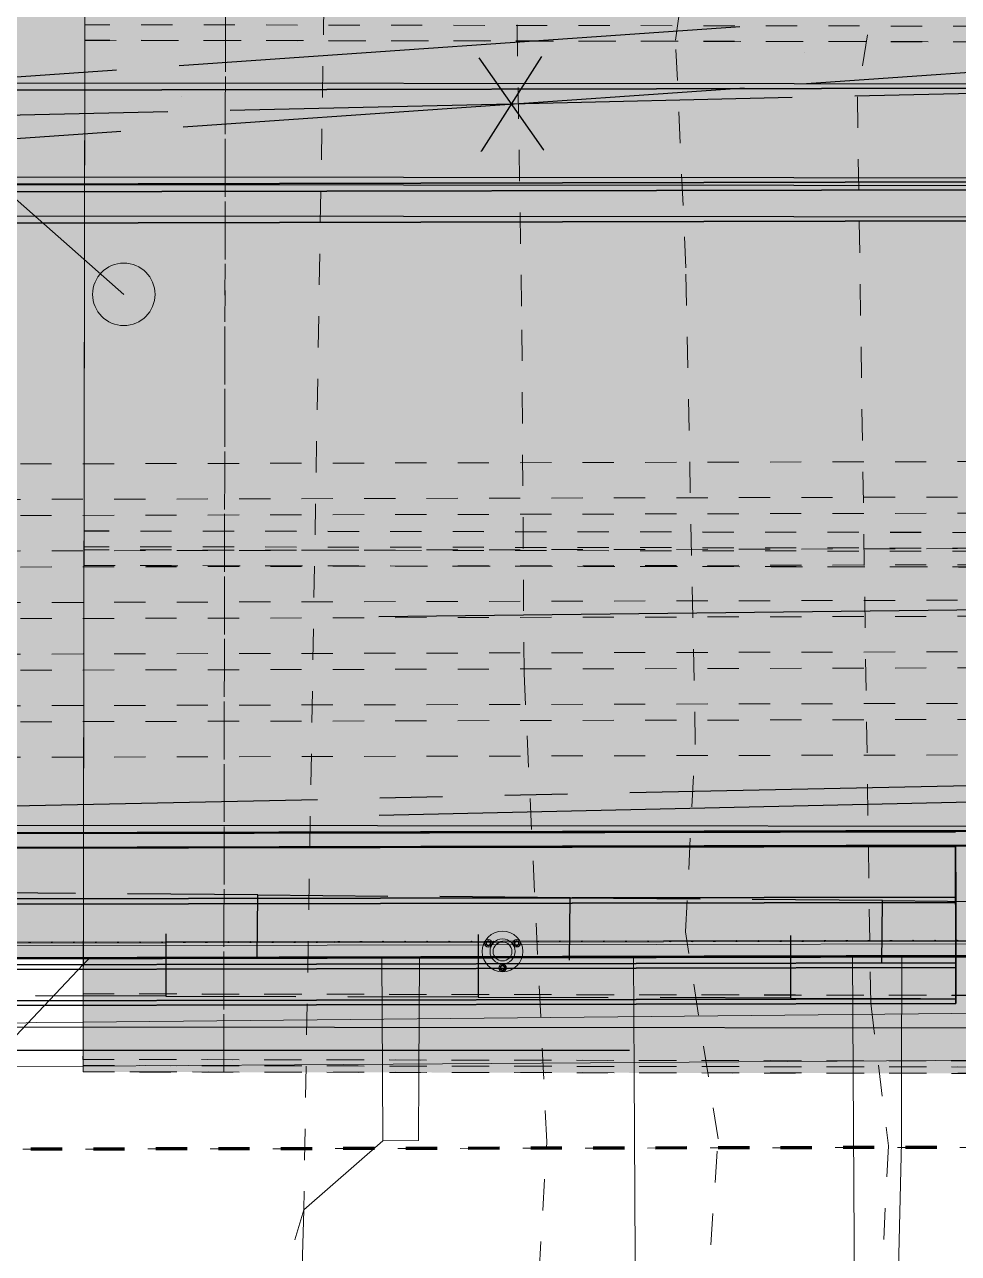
# Model space of a CAD drawing. Header units: metres. Extents: x 1 to 98, y 2 to 1697.
# Drawn here: x 18.261 to 21.251, y 1654.593 to 1658.524 of the extents above; entities that cross this region are included whole.
import ezdxf

# ---------------------------------------------------------------- set-up
doc = ezdxf.new("R2010")
doc.units = ezdxf.units.M
for name, pattern in [('DASHED2', [9.525, 6.35, -3.175]), ('IMPORT-BDYS-Boundary _3_', [0.01, 0.009, -0.001]), ('IMPORT-BDYS-ProjBoundary', [0.008, 0.006, -0.002]), ('JacobsDash', [0.0045, 0.003, -0.0015]), ('JacobsDemolished', [0.0045, 0.003, -0.0015])]:
    doc.linetypes.add(name, pattern=pattern)
for name, color, linetype, lineweight in [('BRIDGE-HDRAIL', 7, 'Continuous', 18), ('D-BDGE', 7, 'Continuous', 13), ('D-BDGE-FLOOR', 7, 'Continuous', 50), ('D-BDGE-FLOOR-PAT', 7, 'Continuous', 50), ('D-BDGE-GEN-MOD', 7, 'Continuous', 35), ('D-BDGE-HDRAIL', 7, 'Continuous', 18), ('D-ENHA-TEXT', 7, 'Continuous', 9)]:
    doc.layers.add(name, color=color, linetype=linetype, lineweight=lineweight)
for name, color, linetype, lineweight, true_color in [('D-BDGE-Conduits', 1, 'Continuous', 9, 0xff0000), ('D-BDGE-DECK', 7, 'Continuous', 13, 0x8c8cc6), ('D-BDGE-FRAMING', 7, 'Continuous', 13, 0x8c8cc6), ('D-BDGE-INT-WALL', 7, 'Continuous', 13, 0x8c8cc6)]:
    doc.layers.add(name, color=color, linetype=linetype, lineweight=lineweight, true_color=true_color)

# ---------------------------------------------------------------- blocks, each defined once
blk = doc.blocks.new('T2DPAA-T2D-PWA-SU-M2D-000003_250_dwg-40806560-DRG-2871021 - GENERAL ARRANGEMENT PLAN')
at = {"color": 9, "lineweight": 25, "true_color": 0xd0a3d0}
for p, q in [((27.5864, 1566.6529), (27.5865, 1566.653)), ((25.6093, 1566.3511), (25.6093, 1566.3511))]:
    blk.add_line(p, q, dxfattribs=at)
at = {"color": 254, "lineweight": 25, "true_color": 0xffdbd0}
for p, q in [((26.3764, 1564.7439), (30.9041, 1565.1696)), ((30.9445, 1564.584), (26.4304, 1564.1098))]:
    blk.add_line(p, q, dxfattribs=at)
at = {"color": 9, "lineweight": 25, "true_color": 0xd0d0a3}
for p, q in [((27.2239, 1564.2483), (30.2078, 1564.5589)), ((26.8261, 1564.2069), (27.025, 1564.2276)), ((26.4282, 1564.1655), (26.6271, 1564.1862)), ((23.793, 1563.8912), (26.2293, 1564.1448))]:
    blk.add_line(p, q, dxfattribs=at)
at = {"color": 41, "lineweight": 25, "true_color": 0xffd0a3}
for p, q in [((28.058, 1563.9707), (27.6425, 1563.9401)), ((27.0608, 1563.8974), (26.6452, 1563.8668)), ((26.0635, 1563.8241), (25.648, 1563.7935)), ((25.4818, 1563.7813), (25.2404, 1563.7636)), ((27.7903, 1563.6357), (28.2057, 1563.6688)), ((26.7935, 1563.5564), (27.2089, 1563.5895)), ((25.7967, 1563.4771), (26.2121, 1563.5102))]:
    blk.add_line(p, q, dxfattribs=at)
at = {"color": 9, "lineweight": 25, "true_color": 0xd0a3d0, "flags": 128}
for points in [[(27.6013, 1566.5557), (29.3666, 1566.8252), (29.3805, 1566.8273)], [(25.5945, 1566.4484), (27.3597, 1566.7179), (27.3736, 1566.72)], [(25.6242, 1566.2538), (27.3895, 1566.5233), (27.4034, 1566.5254)], [(23.6174, 1566.1465), (25.3826, 1566.416), (25.3965, 1566.4181)], [(23.6471, 1565.9519), (25.4123, 1566.2214), (25.4262, 1566.2235)]]:
    blk.add_lwpolyline(points, dxfattribs=at)
at = {"color": 21, "lineweight": 25, "true_color": 0xdea3a3, "flags": 128}
for points in [[(29.5485, 1566.7168), (28.6534, 1566.6224), (27.7584, 1566.5281)], [(26.5485, 1566.5514), (26.7778, 1566.2763), (26.7804, 1566.2742)], [(26.749, 1566.5725), (26.582, 1566.2556), (26.58, 1566.253)], [(27.5595, 1566.5071), (26.6645, 1566.4128), (25.7694, 1566.3184)], [(25.5705, 1566.2975), (24.6755, 1566.2031), (23.7804, 1566.1088)]]:
    blk.add_lwpolyline(points, dxfattribs=at)
at = {"color": 41, "lineweight": 25, "true_color": 0xffd0a3, "flags": 128}
for points in [[(28.0727, 1563.7712), (28.0581, 1563.9691), (28.058, 1563.9707), (28.4735, 1564.0012)], [(27.0754, 1563.6979), (27.0609, 1563.8958), (27.0608, 1563.8974), (27.4763, 1563.9279)], [(26.0782, 1563.6246), (26.0636, 1563.8225), (26.0635, 1563.8241), (26.479, 1563.8546)], [(27.7745, 1563.8351), (27.7902, 1563.6373), (27.7903, 1563.6357), (27.375, 1563.6027)], [(26.7777, 1563.7558), (26.7934, 1563.558), (26.7935, 1563.5564), (26.3782, 1563.5234)], [(25.7809, 1563.6765), (25.7966, 1563.4787), (25.7967, 1563.4771), (25.3814, 1563.4441)]]:
    blk.add_lwpolyline(points, dxfattribs=at)
blk = doc.blocks.new('T2DPAA-T2D-PWA-SU-M2D-000001_ExistingUtilities_rvt-1-DRG-2871021 - GENERAL ARRANGEMENT PLAN')
at = {"color": 254, "lineweight": 25, "true_color": 0xd0d0d0, "rotation": 355.285451560958}
blk.add_blockref('T2DPAA-T2D-PWA-SU-M2D-000003_250_dwg-40806560-DRG-2871021 - GENERAL ARRANGEMENT PLAN', (424.0329, 99.3486), dxfattribs=at)
blk = doc.blocks.new('T2DPAA-T2D-C3S-RW-M2D-100010_dwg-40802999-DRG-2871021 - GENERAL ARRANGEMENT PLAN')
at = {"color": 9, "lineweight": 25, "true_color": 0xc3c3c3, "flags": 128}
for points in [[(254.1349, -130.9027), (254.3621, -130.8842), (259.3455, -130.4775), (263.1056, -130.1707)], [(254.1603, -131.2016), (254.3864, -131.1832), (259.3699, -130.7765), (263.131, -130.4697)], [(254.1624, -131.2265), (254.3885, -131.2081), (259.3719, -130.8015), (263.1331, -130.4946)], [(254.1709, -131.3262), (254.3966, -131.3077), (259.3801, -130.9011), (263.1415, -130.5942)], [(254.3364, -133.2691), (256.9665, -133.0545), (261.9499, -132.6479), (263.3063, -132.5372)], [(254.3907, -133.9119), (259.3723, -133.5054), (263.3582, -133.1802)]]:
    blk.add_lwpolyline(points, dxfattribs=at)
blk = doc.blocks.new('T2DPAA-T2D-PWC-RW-M2D-100010_RoadDesign_rvt-1-DRG-2871021 - GENERAL ARRANGEMENT PLAN')
at = {"color": 9, "lineweight": 25, "true_color": 0xc3c3c3, "rotation": 355.285451560958}
blk.add_blockref('T2DPAA-T2D-C3S-RW-M2D-100010_dwg-40802999-DRG-2871021 - GENERAL ARRANGEMENT PLAN', (333.7642, 1809.6861), dxfattribs=at)
blk = doc.blocks.new('T2DPAA-T2D-PWA-SU-M2D-000002_dwg-40815123-DRG-2871021 - GENERAL ARRANGEMENT PLAN')
at = {"color": 9, "lineweight": 18, "true_color": 0xcacaca}
for p, q in [((36.6721, 1542.6431), (42.1296, 1543.1472)), ((39.1427, 1542.6827), (39.1099, 1543.0554)), ((39.2665, 1543.0687), (39.2968, 1542.6952)), ((38.4436, 1542.6262), (38.411, 1542.996)), ((37.3573, 1542.5624), (42.1423, 1542.9896)), ((37.6081, 1542.9278), (37.6401, 1542.5613)), ((37.7283, 1542.938), (37.7564, 1542.5707)), ((36.6573, 1542.8266), (36.6749, 1542.8485)), ((36.6835, 1542.5021), (37.3573, 1542.5624))]:
    blk.add_line(p, q, dxfattribs=at)
at = {"color": 254, "lineweight": 18, "true_color": 0xe1e1e1}
blk.add_line((34.1719, 1542.2775), (36.6835, 1542.5021), dxfattribs=at)
at = {"color": 254, "lineweight": 18, "true_color": 0xe1e1e1, "flags": 128}
for points in [[(36.3259, 1541.9363), (36.445, 1542.5625), (36.6573, 1542.8266)], [(39.3854, 1539.629), (39.3148, 1540.7271), (39.1427, 1542.6827)], [(39.2968, 1542.6952), (39.3145, 1542.4769), (39.4808, 1539.6369)], [(34.1719, 1542.2775), (35.6155, 1542.5243), (36.5223, 1542.6293), (36.6721, 1542.6431)], [(38.6863, 1539.5713), (38.6154, 1540.6738), (38.4436, 1542.6262)], [(37.7564, 1542.5707), (37.773, 1542.3534), (37.6591, 1542.343), (37.425, 1542.1026), (37.5652, 1539.4789)], [(37.6401, 1542.5613), (37.6591, 1542.343), (37.425, 1542.1026)]]:
    blk.add_lwpolyline(points, dxfattribs=at)
blk = doc.blocks.new('T2DPAA-T2D-PWA-SU-M2D-000001_dwg-40815111-DRG-2871021 - GENERAL ARRANGEMENT PLAN')
at = {"color": 254, "linetype": 'IMPORT-BDYS-Boundary _3_', "lineweight": 18, "true_color": 0xe1e1e1, "flags": 128}
blk.add_lwpolyline([(114.5718, 1635.9595), (114.514, 1636.6393), (114.333, 1638.7688), (121.069, 1639.3374)], dxfattribs=at)
blk = doc.blocks.new('T2DPAA-T2D-PWA-GN-XRF-000103_dwg-40807629-DRG-2871021 - GENERAL ARRANGEMENT PLAN')
at = {"color": 201, "linetype": 'IMPORT-BDYS-ProjBoundary', "lineweight": 70, "true_color": 0xe088ff, "flags": 128}
blk.add_lwpolyline([(345.0662, 1489.775), (328.7784, 1488.393), (322.0423, 1487.8244), (322.2233, 1485.6949), (312.6711, 1484.8886)], dxfattribs=at)
blk = doc.blocks.new('T2DPAA-T2D-PWA-SU-M2D-000100_Survey_rvt-1-DRG-2871021 - GENERAL ARRANGEMENT PLAN')
at = {"color": 254, "lineweight": 18, "true_color": 0xe1e1e1, "rotation": 355.285451560958}
for name, p in [('T2DPAA-T2D-PWA-SU-M2D-000002_dwg-40815123-DRG-2871021 - GENERAL ARRANGEMENT PLAN', (414.6424, 120.9232)), ('T2DPAA-T2D-PWA-SU-M2D-000001_dwg-40815111-DRG-2871021 - GENERAL ARRANGEMENT PLAN', (328.77, 31.0983)), ('T2DPAA-T2D-PWA-GN-XRF-000103_dwg-40807629-DRG-2871021 - GENERAL ARRANGEMENT PLAN', (134.1697, 198.6039))]:
    blk.add_blockref(name, p, dxfattribs=at)
blk = doc.blocks.new('Roofs 3 - Roofs 3-4999916-DRG-2871021 - GENERAL ARRANGEMENT PLAN')
at = {"layer": 'D-BDGE-DECK', "color": 8, "linetype": 'JacobsDemolished', "true_color": 0x808080}
for p, q in [((439.5652, 1702.2822), (439.9655, 1697.3275)), ((445.1823, 1700.8097), (439.7198, 1700.3684)), ((439.7198, 1700.3684), (439.7124, 1700.4596)), ((439.9655, 1697.3275), (439.7198, 1700.3684)), ((445.428, 1697.7688), (439.9655, 1697.3275)), ((445.428, 1697.7688), (439.9655, 1697.3275))]:
    blk.add_line(p, q, dxfattribs=at)
blk = doc.blocks.new('Floors 3 - Floors 3-5446905-DRG-2871021 - GENERAL ARRANGEMENT PLAN')
at = {"layer": 'D-BDGE-FLOOR-PAT', "lineweight": 35, "true_color": 0xc0c0c0}
blk.add_hatch(color=9, dxfattribs=at).paths.add_polyline_path([(438.2309, 1697.6975), (447.1986, 1698.4573), (447.033, 1700.4013), (438.0663, 1699.6415), (438.2292, 1697.7175)])
at = {"layer": 'D-BDGE-FLOOR', "lineweight": 35}
for p, q in [((438.0663, 1699.6415), (447.034, 1700.4014)), ((447.0344, 1700.4014), (438.0667, 1699.6416)), ((447.1986, 1698.4573), (438.2309, 1697.6975)), ((447.1991, 1698.4574), (438.2315, 1697.6975))]:
    blk.add_line(p, q, dxfattribs=at)
blk = doc.blocks.new('Floors 7 - Floors 7-5450066-DRG-2871021 - GENERAL ARRANGEMENT PLAN')
at = {"layer": 'D-BDGE-FLOOR-PAT', "lineweight": 35, "true_color": 0xc0c0c0}
for points in [[(438.055, 1699.7661), (447.0229, 1700.5259), (446.9975, 1700.8249), (438.0296, 1700.065), (438.0533, 1699.7862)], [(438.0567, 1699.7411), (447.0246, 1700.501), (447.0221, 1700.5259), (438.055, 1699.7661), (438.0553, 1699.7614)], [(438.0651, 1699.6414), (447.033, 1700.4013), (447.0246, 1700.501), (438.0567, 1699.7411)]]:
    blk.add_hatch(color=9, dxfattribs=at).paths.add_polyline_path(points)
at = {"layer": 'D-BDGE-FLOOR', "lineweight": 35}
for p, q in [((446.9975, 1700.8249), (438.0296, 1700.065)), ((446.9977, 1700.8249), (438.0299, 1700.065)), ((447.0229, 1700.5259), (438.055, 1699.7661)), ((447.0246, 1700.501), (438.057, 1699.7411)), ((438.0655, 1699.6415), (447.033, 1700.4013)), ((447.0336, 1700.4014), (438.0658, 1699.6415))]:
    blk.add_line(p, q, dxfattribs=at)
blk = doc.blocks.new('08_ADC_Barrier_Precast_T2D_MBP-02-A - MBP-02-A-7332825-DRG-2871021 - GENERAL ARRANGEMENT PLAN')
at = {"layer": 'D-BDGE-GEN-MOD'}
for p, q in [((-2.2407, 0), (0.005, 0)), ((0.005, 0), (2.2507, 0))]:
    blk.add_line(p, q, dxfattribs=at)
blk = doc.blocks.new('Railing - 2920-7669627-DRG-2871021 - GENERAL ARRANGEMENT PLAN')
at = {"layer": 'D-BDGE-HDRAIL', "lineweight": 9, "true_color": 0x969696}
h = blk.add_hatch(dxfattribs=at)
h.set_pattern_fill('FP_3', color=252, style=0, pattern_type=2)
h.set_pattern_definition([(45, (0, 0.60772), (-0.0353553, 0.0353553), []), (135, (0, 0.60772), (-0.0353553, -0.0353553), [])])
h.paths.add_polyline_path([(0.0015, -1.46), (0.0015, 1.46), (-0.0015, 1.46), (-0.0015, -1.46)])
at = {"layer": 'BRIDGE-HDRAIL'}
for p, q in [((0.0015, 1.46), (-0.0015, 1.46)), ((-0.0015, 1.46), (0.0015, 1.46)), ((-0.0015, -1.46), (-0.0015, 1.46)), ((-0.0015, 1.46), (-0.0015, -1.46)), ((0.0015, 1.46), (0.0015, -1.46)), ((0.0015, -1.46), (0.0015, 1.46)), ((-0.0015, -1.46), (0.0015, -1.46)), ((-0.0015, -1.46), (0.0015, -1.46))]:
    blk.add_line(p, q, dxfattribs=at)
blk = doc.blocks.new('Railing - TopMount-Intermediate-7511102-DRG-2871021 - GENERAL ARRANGEMENT PLAN')
at = {"layer": 'BRIDGE-HDRAIL'}
for p, q in [((-0.0309, 0.0535), (-0.0355, 0.0455)), ((-0.0355, 0.0455), (-0.0309, 0.0535)), ((-0.0309, 0.0535), (-0.0355, 0.0455)), ((-0.0355, 0.0455), (-0.0309, 0.0535)), ((-0.0355, 0.0455), (-0.0309, 0.0375)), ((-0.0309, 0.0375), (-0.0355, 0.0455)), ((-0.0355, 0.0455), (-0.0309, 0.0375)), ((-0.0309, 0.0375), (-0.0355, 0.0455)), ((-0.0216, 0.0535), (-0.0309, 0.0535)), ((-0.0309, 0.0535), (-0.0216, 0.0535)), ((-0.0216, 0.0535), (-0.0309, 0.0535)), ((-0.0309, 0.0535), (-0.0216, 0.0535)), ((-0.017, 0.0455), (-0.0216, 0.0535)), ((-0.0216, 0.0535), (-0.017, 0.0455)), ((-0.017, 0.0455), (-0.0216, 0.0535)), ((-0.0216, 0.0535), (-0.017, 0.0455)), ((-0.0216, 0.0375), (-0.017, 0.0455)), ((-0.017, 0.0455), (-0.0216, 0.0375)), ((-0.0216, 0.0375), (-0.017, 0.0455)), ((-0.017, 0.0455), (-0.0216, 0.0375)), ((-0.0309, 0.0375), (-0.0216, 0.0375)), ((-0.0216, 0.0375), (-0.0309, 0.0375)), ((-0.0309, 0.0375), (-0.0216, 0.0375)), ((-0.0216, 0.0375), (-0.0309, 0.0375)), ((0.0479, 0.008), (0.0433, 0)), ((0.0433, 0), (0.0479, 0.008)), ((0.0479, 0.008), (0.0433, 0)), ((0.0433, 0), (0.0479, 0.008)), ((0.0571, 0.008), (0.0479, 0.008)), ((0.0479, 0.008), (0.0571, 0.008)), ((0.0571, 0.008), (0.0479, 0.008)), ((0.0479, 0.008), (0.0571, 0.008)), ((0.0617, 0), (0.0571, 0.008)), ((0.0571, 0.008), (0.0617, 0)), ((0.0617, 0), (0.0571, 0.008)), ((0.0571, 0.008), (0.0617, 0)), ((-0.0309, -0.0375), (-0.0355, -0.0455)), ((-0.0355, -0.0455), (-0.0309, -0.0375)), ((-0.0309, -0.0375), (-0.0355, -0.0455)), ((-0.0355, -0.0455), (-0.0309, -0.0375)), ((-0.0216, -0.0375), (-0.0309, -0.0375)), ((-0.0309, -0.0375), (-0.0216, -0.0375)), ((-0.0216, -0.0375), (-0.0309, -0.0375)), ((-0.0309, -0.0375), (-0.0216, -0.0375)), ((-0.017, -0.0455), (-0.0216, -0.0375)), ((-0.0216, -0.0375), (-0.017, -0.0455)), ((-0.017, -0.0455), (-0.0216, -0.0375)), ((-0.0216, -0.0375), (-0.017, -0.0455)), ((0.0433, 0), (0.0479, -0.008)), ((0.0479, -0.008), (0.0433, 0)), ((0.0433, 0), (0.0479, -0.008)), ((0.0479, -0.008), (0.0433, 0)), ((0.0479, -0.008), (0.0571, -0.008)), ((0.0571, -0.008), (0.0479, -0.008)), ((0.0479, -0.008), (0.0571, -0.008)), ((0.0571, -0.008), (0.0479, -0.008)), ((0.0571, -0.008), (0.0617, 0)), ((0.0617, 0), (0.0571, -0.008)), ((0.0571, -0.008), (0.0617, 0)), ((0.0617, 0), (0.0571, -0.008)), ((-0.0355, -0.0455), (-0.0309, -0.0535)), ((-0.0309, -0.0535), (-0.0355, -0.0455)), ((-0.0355, -0.0455), (-0.0309, -0.0535)), ((-0.0309, -0.0535), (-0.0355, -0.0455)), ((-0.0309, -0.0535), (-0.0216, -0.0535)), ((-0.0216, -0.0535), (-0.0309, -0.0535)), ((-0.0309, -0.0535), (-0.0216, -0.0535)), ((-0.0216, -0.0535), (-0.0309, -0.0535)), ((-0.0216, -0.0535), (-0.017, -0.0455)), ((-0.017, -0.0455), (-0.0216, -0.0535)), ((-0.0216, -0.0535), (-0.017, -0.0455)), ((-0.017, -0.0455), (-0.0216, -0.0535))]:
    blk.add_line(p, q, dxfattribs=at)
for centre, radius, start, end in [((0, 0), 0.065, 90, 270), ((0, 0), 0.065, 90, 270), ((0, 0), 0.04, 90, 270), ((0, 0), 0.04, 90, 270), ((0, 0), 0.04, 90, 270), ((0, 0), 0.04, 90, 270), ((-0.0262, 0.0455), 0.012, 90, 270), ((-0.0262, 0.0455), 0.012, 90, 270), ((-0.0262, 0.0455), 0.0065, 30, 210), ((-0.0262, 0.0455), 0.0065, 30, 210), ((-0.0262, 0.0455), 0.006, 90, 270), ((-0.0262, 0.0455), 0.006, 90, 270), ((-0.0262, 0.0455), 0.0065, 210, 30), ((-0.0262, 0.0455), 0.0065, 210, 30), ((-0.0262, 0.0455), 0.012, 270, 90), ((-0.0262, 0.0455), 0.012, 270, 90), ((-0.0262, 0.0455), 0.006, 270, 90), ((-0.0262, 0.0455), 0.006, 270, 90), ((0, 0), 0.065, 270, 90), ((0, 0), 0.065, 270, 90), ((0, 0), 0.04, 270, 90), ((0, 0), 0.04, 270, 90), ((0, 0), 0.04, 270, 90), ((0, 0), 0.04, 270, 90), ((0, 0), 0.0302, 90, 270), ((0, 0), 0.0302, 90, 270), ((0, 0), 0.0302, 90, 270), ((0, 0), 0.0301, 90, 270), ((0, 0), 0.0302, 270, 90), ((0, 0), 0.0302, 270, 90), ((0, 0), 0.0302, 270, 90), ((0, 0), 0.0301, 270, 90), ((0.0525, 0), 0.012, 90, 270), ((0.0525, 0), 0.012, 90, 270), ((0.0525, 0), 0.0065, 30, 210), ((0.0525, 0), 0.0065, 30, 210), ((0.0525, 0), 0.006, 90, 270), ((0.0525, 0), 0.006, 90, 270), ((0.0525, 0), 0.0065, 210, 30), ((0.0525, 0), 0.0065, 210, 30), ((0.0525, 0), 0.012, 270, 90), ((0.0525, 0), 0.012, 270, 90), ((0.0525, 0), 0.006, 270, 90), ((0.0525, 0), 0.006, 270, 90), ((-0.0262, -0.0455), 0.012, 90, 270), ((-0.0262, -0.0455), 0.012, 90, 270), ((-0.0262, -0.0455), 0.0065, 330, 150), ((-0.0262, -0.0455), 0.0065, 330, 150), ((-0.0262, -0.0455), 0.012, 270, 90), ((-0.0262, -0.0455), 0.012, 270, 90), ((-0.0262, -0.0455), 0.0065, 150, 330), ((-0.0262, -0.0455), 0.0065, 150, 330), ((-0.0262, -0.0455), 0.006, 90, 270), ((-0.0262, -0.0455), 0.006, 90, 270), ((-0.0262, -0.0455), 0.006, 270, 90), ((-0.0262, -0.0455), 0.006, 270, 90)]:
    blk.add_arc(centre, radius, start, end, dxfattribs=at)
blk = doc.blocks.new('Railing - Railing-7520631-DRG-2871021 - GENERAL ARRANGEMENT PLAN')
at = {"layer": 'BRIDGE-HDRAIL'}
for p, q in [((447.1096, 1698.0854), (438.3807, 1697.3482)), ((438.3843, 1697.3059), (447.1132, 1698.0431))]:
    blk.add_line(p, q, dxfattribs=at)
at = {"rotation": 274.827386638001}
for name, p in [('Railing - 2920-7669627-DRG-2871021 - GENERAL ARRANGEMENT PLAN', (442.7443, 1697.7272)), ('Railing - TopMount-Intermediate-7511102-DRG-2871021 - GENERAL ARRANGEMENT PLAN', (441.2921, 1697.5728)), ('Railing - 2920-7669627-DRG-2871021 - GENERAL ARRANGEMENT PLAN', (439.8346, 1697.4815))]:
    blk.add_blockref(name, p, dxfattribs=at)

msp = doc.modelspace()

# ---------------------------------------------------------------- hatches: boundary and pattern name
at = {"layer": 'D-BDGE-FLOOR-PAT', "lineweight": 5, "true_color": 0xc0c0c0}
msp.add_hatch(color=9, dxfattribs=at).paths.add_polyline_path([(16.7447, 1658.3105), (25.7447, 1658.3308), (25.7222, 1667.4851), (16.7448, 1658.3106)])
at = {"layer": 'D-BDGE-FRAMING', "lineweight": 5, "true_color": 0xc0c0c0}
for points in [[(16.75, 1655.8874), (25.7498, 1655.9076), (25.7505, 1655.9546), (16.7507, 1655.9344), (16.7506, 1655.9304)], [(16.7511, 1655.5344), (25.7509, 1655.5546), (25.7498, 1655.9076), (16.75, 1655.8874), (16.7509, 1655.5831)]]:
    msp.add_hatch(color=9, dxfattribs=at).paths.add_polyline_path(points)
at = {"layer": 'D-BDGE-FRAMING', "lineweight": 5, "true_color": 0xc0c0c0, "transparency": 33554606}
for points in [[(23.9291, 1655.1846), (23.9297, 1655.5505), (18.4494, 1655.5372), (18.4488, 1655.1937), (22.5952, 1655.1868)], [(23.9291, 1655.1641), (23.9291, 1655.1846), (18.4488, 1655.1937), (18.4488, 1655.1733), (22.5952, 1655.1663)]]:
    msp.add_hatch(color=9, dxfattribs=at).paths.add_polyline_path(points)
at = {"layer": 'D-ENHA-TEXT'}
h = msp.add_hatch(color=256, dxfattribs=at)
edge = h.paths.add_edge_path()
edge.add_arc((18.579, 1657.661), 0.1, 0, 360)

# ---------------------------------------------------------------- linework, layer by layer
at = {"layer": 'D-BDGE', "color": 8, "linetype": 'JacobsDash', "lineweight": 18, "true_color": 0x808080}
for p, q in [((19.4252, 1670.7892), (19.1549, 1654.7322)), ((19.8527, 1657.623), (19.8268, 1659.2078)), ((20.3453, 1658.4745), (20.4442, 1659.1978)), ((21.0235, 1658.8857), (20.9275, 1658.2934)), ((20.3783, 1657.7453), (20.3453, 1658.4745)), ((20.9275, 1658.2934), (20.9702, 1655.3937)), ((20.4087, 1656.2256), (20.3783, 1657.7453)), ((19.8604, 1656.448), (19.8527, 1657.623)), ((19.933, 1654.9498), (19.8604, 1656.448)), ((20.377, 1655.6214), (20.4087, 1656.2256)), ((20.4818, 1654.9597), (20.377, 1655.6214)), ((20.9702, 1655.3937), (21.0268, 1654.9372)), ((20.3605, 1653.2239), (20.4818, 1654.9597)), ((19.8616, 1653.7318), (19.933, 1654.9498)), ((21.0268, 1654.9372), (20.9672, 1653.7387)), ((19.1549, 1654.7322), (18.367, 1652.1073))]:
    msp.add_line(p, q, dxfattribs=at)
at = {"layer": 'D-BDGE', "color": 150, "linetype": 'DASHED2', "lineweight": 25, "true_color": 0x2492ff}
msp.add_line((16.5643, 1655.2432), (20.1985, 1655.2432), dxfattribs=at)
at = {"layer": 'D-BDGE-Conduits', "color": 32, "linetype": 'JacobsDash', "true_color": 0xcc6600}
for p, q in [((26.148, 1657.1379), (16.348, 1657.1138)), ((16.3483, 1657.0003), (26.1483, 1657.0245)), ((26.148, 1656.9729), (16.348, 1656.9488)), ((16.3483, 1656.8353), (26.1483, 1656.8595)), ((26.1481, 1656.8079), (16.3481, 1656.7838)), ((16.3484, 1656.6703), (26.1484, 1656.6945)), ((26.1481, 1656.6429), (16.3481, 1656.6188)), ((16.3484, 1656.5053), (26.1484, 1656.5295)), ((26.1481, 1656.4779), (16.3481, 1656.4538)), ((16.3484, 1656.3403), (26.1484, 1656.3645)), ((26.1482, 1656.3129), (16.3482, 1656.2888)), ((16.3485, 1656.1753), (26.1485, 1656.1995))]:
    msp.add_line(p, q, dxfattribs=at)
at = {"layer": 'D-BDGE-FLOOR', "lineweight": 35}
for p, q in [((25.7447, 1658.3308), (16.7448, 1658.3105)), ((25.7516, 1655.5552), (16.7516, 1655.533))]:
    msp.add_line(p, q, dxfattribs=at)
at = {"layer": 'D-BDGE-FLOOR'}
for p, q in [((16.7506, 1655.9334), (25.75, 1655.9556)), ((25.7506, 1655.9556), (16.7506, 1655.9334)), ((25.751, 1655.5556), (16.7511, 1655.5334)), ((25.7516, 1655.5556), (16.7516, 1655.5334))]:
    msp.add_line(p, q, dxfattribs=at)
at = {"layer": 'D-BDGE-FRAMING', "color": 8, "linetype": 'JacobsDemolished', "true_color": 0x808080}
for p, q in [((18.4544, 1658.5237), (18.4516, 1656.8537)), ((18.4543, 1658.4736), (18.4544, 1658.5237)), ((23.9347, 1658.5145), (18.4544, 1658.5237)), ((23.9347, 1658.5145), (18.4544, 1658.5237)), ((18.4517, 1656.9041), (18.4543, 1658.4738)), ((18.4543, 1658.4738), (18.4543, 1658.4736)), ((18.4543, 1658.4738), (23.9346, 1658.4647)), ((23.9346, 1658.4645), (18.4543, 1658.4736)), ((18.4516, 1656.8538), (18.4517, 1656.9038)), ((18.4517, 1656.9038), (18.4517, 1656.9041)), ((23.932, 1656.8949), (18.4517, 1656.9041)), ((23.932, 1656.8947), (18.4517, 1656.9038)), ((18.4516, 1656.8537), (18.4516, 1656.8538)), ((23.9319, 1656.8446), (18.4516, 1656.8538)), ((23.9319, 1656.8446), (18.4516, 1656.8537)), ((18.4516, 1656.8437), (18.4488, 1655.1937)), ((18.4515, 1656.7936), (18.4516, 1656.8437)), ((18.4516, 1656.8437), (18.4516, 1656.8437)), ((23.9319, 1656.8345), (18.4516, 1656.8437)), ((23.9319, 1656.8346), (18.4516, 1656.8437)), ((18.4488, 1655.1937), (18.4515, 1656.7932)), ((18.4515, 1656.7932), (18.4515, 1656.7936)), ((23.9318, 1656.7845), (18.4515, 1656.7936)), ((18.4515, 1656.7932), (23.9318, 1656.7841)), ((18.4488, 1655.1937), (18.4488, 1655.1737)), ((18.4488, 1655.1733), (18.4488, 1655.1937)), ((18.4488, 1655.1937), (23.9291, 1655.1846)), ((23.9291, 1655.1845), (18.4488, 1655.1937)), ((18.4488, 1655.1737), (18.4488, 1655.1733)), ((18.4488, 1655.1737), (23.9291, 1655.1645)), ((23.9291, 1655.1641), (18.4488, 1655.1733))]:
    msp.add_line(p, q, dxfattribs=at)
at = {"layer": 'D-BDGE-FRAMING', "color": 7, "lineweight": 50}
for p, q in [((25.7505, 1655.9546), (16.7507, 1655.9344)), ((16.7509, 1655.9344), (25.7507, 1655.9546)), ((25.7498, 1655.9076), (16.7507, 1655.8874)), ((25.7509, 1655.5546), (16.7516, 1655.5344)), ((25.7516, 1655.5546), (16.7518, 1655.5344))]:
    msp.add_line(p, q, dxfattribs=at)
at = {"layer": 'D-BDGE-GEN-MOD'}
for p, q in [((16.7507, 1655.886), (21.242, 1655.8949)), ((21.242, 1655.8949), (21.2428, 1655.5219)), ((21.242, 1655.8949), (21.2423, 1655.7328)), ((16.7511, 1655.724), (21.2423, 1655.7328)), ((21.2423, 1655.7158), (16.7512, 1655.7069)), ((21.2423, 1655.7328), (21.2423, 1655.7158)), ((21.2429, 1655.4069), (21.2423, 1655.7158)), ((16.7514, 1655.513), (21.2428, 1655.5219)), ((21.2429, 1655.5219), (16.7515, 1655.513)), ((21.2428, 1655.5219), (21.2429, 1655.5219)), ((21.2429, 1655.5219), (21.2429, 1655.5069)), ((16.7515, 1655.498), (21.2429, 1655.5069)), ((21.2429, 1655.5069), (21.2431, 1655.4069)), ((16.7515, 1655.398), (21.2429, 1655.4069)), ((21.2429, 1655.3919), (16.7515, 1655.383)), ((21.2431, 1655.4069), (16.7517, 1655.398)), ((16.7517, 1655.383), (21.2431, 1655.3919)), ((21.2429, 1655.3919), (21.2429, 1655.4069)), ((21.2431, 1655.3919), (21.2429, 1655.3919)), ((21.2431, 1655.4069), (21.2431, 1655.3919))]:
    msp.add_line(p, q, dxfattribs=at)
at = {"layer": 'D-BDGE-INT-WALL', "color": 8, "linetype": 'JacobsDemolished', "true_color": 0x808080}
for p, q in [((18.4488, 1655.1737), (18.4822, 1675.1591)), ((18.4822, 1675.1591), (18.4488, 1655.1737)), ((18.8988, 1655.173), (18.9322, 1675.1583)), ((18.9322, 1675.1583), (18.8988, 1655.173)), ((18.4486, 1655.4232), (18.4482, 1655.2132)), ((18.4486, 1655.4232), (18.4482, 1655.2132)), ((23.9286, 1655.4135), (18.4486, 1655.4232)), ((18.4486, 1655.4232), (23.9286, 1655.4135)), ((23.9282, 1655.2035), (18.4482, 1655.2132)), ((18.4482, 1655.2132), (23.9282, 1655.2035)), ((18.8988, 1655.173), (18.4488, 1655.1737)), ((18.8988, 1655.173), (18.4488, 1655.1737))]:
    msp.add_line(p, q, dxfattribs=at)
at = {"layer": 'D-ENHA-TEXT'}
msp.add_line((18.579, 1657.661), (14.6935, 1661.0834), dxfattribs=at)
msp.add_circle((18.579, 1657.661), 0.1, dxfattribs=at)

# ---------------------------------------------------------------- block references
at = {"color": 254, "lineweight": 5, "true_color": 0xe1e1e1}
msp.add_blockref('T2DPAA-T2D-PWA-SU-M2D-000100_Survey_rvt-1-DRG-2871021 - GENERAL ARRANGEMENT PLAN', (-559.5337, 0), dxfattribs=at)
at = {"lineweight": 5}
for name in ['T2DPAA-T2D-PWC-RW-M2D-100010_RoadDesign_rvt-1-DRG-2871021 - GENERAL ARRANGEMENT PLAN', 'T2DPAA-T2D-PWA-SU-M2D-000001_ExistingUtilities_rvt-1-DRG-2871021 - GENERAL ARRANGEMENT PLAN']:
    msp.add_blockref(name, (-559.5337, 0), dxfattribs=at)
at = {"layer": 'BRIDGE-HDRAIL', "rotation": 355.285451560958}
msp.add_blockref('Railing - Railing-7520631-DRG-2871021 - GENERAL ARRANGEMENT PLAN', (-559.5337, 0), dxfattribs=at)
at = {"layer": 'D-BDGE-DECK', "color": 8, "linetype": 'JacobsDemolished', "true_color": 0x808080, "rotation": 355.285451560958}
msp.add_blockref('Roofs 3 - Roofs 3-4999916-DRG-2871021 - GENERAL ARRANGEMENT PLAN', (-559.5337, 0), dxfattribs=at)
at = {"layer": 'D-BDGE-FLOOR', "lineweight": 35, "rotation": 355.285451560958}
for name in ['Floors 7 - Floors 7-5450066-DRG-2871021 - GENERAL ARRANGEMENT PLAN', 'Floors 3 - Floors 3-5446905-DRG-2871021 - GENERAL ARRANGEMENT PLAN']:
    msp.add_blockref(name, (-559.5337, 0), dxfattribs=at)
at = {"layer": 'D-BDGE-GEN-MOD', "rotation": 180.1128381989579}
msp.add_blockref('08_ADC_Barrier_Precast_T2D_MBP-02-A - MBP-02-A-7332825-DRG-2871021 - GENERAL ARRANGEMENT PLAN', (19.0013, 1655.9374), dxfattribs=at)

doc.saveas('drawing.dxf')
